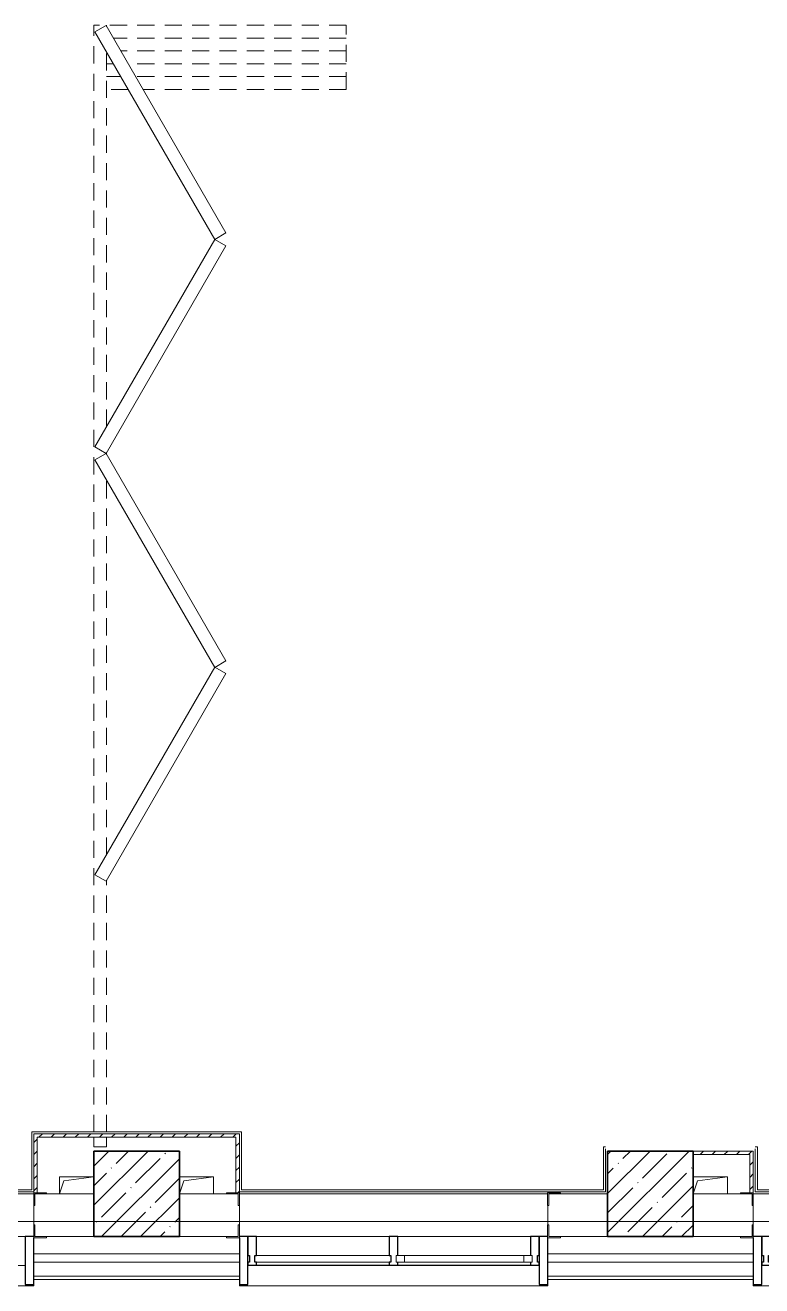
# Model space of a CAD drawing. Header units: millimetres. Extents: x 5993 to 95364, y 94667 to 143522.
# Drawn here: x 43965 to 44315, y 118567 to 119166 of the extents above; entities that cross this region are included whole.
import ezdxf

# ---------------------------------------------------------------- set-up
doc = ezdxf.new("R2010")
doc.units = ezdxf.units.MM
for name, pattern in [('200_ШТРИХ__ш1_п0_6_', [160, 100, -60]), ('50_200_ШТРИХ_1Т_ш5_п1_п1_', [1400, 1000, -200, 0, -200]), ('Штрих короткий', [300, 150, -150])]:
    doc.linetypes.add(name, pattern=pattern)
for name, color, linetype, lineweight in [('0-2', 7, 'Continuous', 9), ('S-GRID-____-OTLN-1', 7, '50_200_ШТРИХ_1Т_ш5_п1_п1_', 9), ('Импосты витража', 7, 'Continuous', 9), ('Импосты витража-1', 7, 'Continuous', 25), ('Каркас_Импост', 7, 'Continuous', 13), ('Каркас_Импост-1', 7, 'Continuous', 9), ('Несущие колонны', 7, 'Continuous', 9), ('Несущие колонны-1', 7, 'Continuous', 35), ('Обобщенные модели', 7, 'Continuous', 9), ('Общие ребра', 7, 'Continuous', 9), ('Окна', 7, 'Continuous', 9), ('Остекление-1', 7, 'Continuous', 9), ('Открывание в плане-1', 7, '200_ШТРИХ__ш1_п0_6_', 9), ('Перемычка-1', 7, 'Штрих короткий', 9), ('Стены', 7, 'Continuous', 9), ('Стены-1', 7, 'Continuous', 13)]:
    doc.layers.add(name, color=color, linetype=linetype, lineweight=lineweight)
doc.layers.add('Штриховка разреза-4', color=7, linetype='Continuous', lineweight=5, true_color=0x0080ff)

# ---------------------------------------------------------------- blocks, each defined once
blk = doc.blocks.new('BSC_Колонна _Прямоугольная - 500х500-25642906-АИ2_01_План напольных покрытий и плинтусов 1го этажа _Часть 1_')
at = {"layer": 'Несущие колонны'}
h = blk.add_hatch(dxfattribs=at)
h.set_pattern_fill('FP_11', color=256, style=0, pattern_type=2)
h.set_pattern_definition([(45, (-29300, -57250), (-114.04925, 114.04925), []), (45, (-29185.95, -57250), (-114.04925, 114.04925), [201.613, -40.323, 3.353, -36.97])])
h.paths.add_polyline_path([(-250, -250), (250, -250), (250, 250), (-250, 250), (-250, -199.6)], flags=0)
at = {"layer": 'Несущие колонны-1'}
for p, q in [((250, 250), (-250, 250)), ((-250, 250), (-250, -250)), ((250, -250), (250, 250)), ((-250, -250), (250, -250))]:
    blk.add_line(p, q, dxfattribs=at)
blk = doc.blocks.new('BSC_Колонна _Прямоугольная - 500х500-V40-АИ2_01_План напольных покрытий и плинтусов 1го этажа _Часть 1_')
at = {"layer": 'Несущие колонны'}
h = blk.add_hatch(dxfattribs=at)
h.set_pattern_fill('FP_52', color=256, style=0, pattern_type=2)
h.set_pattern_definition([(45, (-32300, -57250), (-114.04925, 114.04925), []), (45, (-32185.95, -57250), (-114.04925, 114.04925), [201.613, -40.323, 3.353, -36.97])])
h.paths.add_polyline_path([(-250, -250), (250, -250), (250, 250), (-250, 250), (-250, -199.6)], flags=0)
at = {"layer": 'Несущие колонны-1'}
for p, q in [((250, 250), (-250, 250)), ((-250, 250), (-250, -250)), ((250, -250), (250, 250)), ((-250, -250), (250, -250))]:
    blk.add_line(p, q, dxfattribs=at)
blk = doc.blocks.new('Проем_Дверь_Прямоугольный - 1800х2700h_оконные проемы-25805030-АИ2_01_План напольных покрытий и плинтусов 1го этажа _Часть 1_')
at = {"layer": 'Перемычка-1'}
for p, q in [((900, 125), (-900, 125)), ((900, -125), (-900, -125))]:
    blk.add_line(p, q, dxfattribs=at)
blk = doc.blocks.new('DOR__перегородка__Прямоугольная - Вн_ДПГ_6550х3600h-25126840-АИ2_01_План напольных покрытий и плинтусов 1го этажа _Часть 1_')
at = {"layer": 'Каркас_Импост'}
for p, q in [((1588.4, -6.7), (1550.9, -71.7)), ((1550.9, -71.7), (2763.3, -771.8)), ((2800.8, -706.9), (1588.4, -6.7)), ((4012.1, -6.7), (2799.7, -706.9)), ((2837.3, -771.8), (4049.6, -71.7)), ((4049.6, -71.7), (4012.1, -6.7)), ((4086.7, -6.7), (4049.2, -71.7)), ((4049.2, -71.7), (5261.6, -771.8)), ((5299.1, -706.9), (4086.7, -6.7)), ((6511.4, -6.7), (5299.1, -706.9)), ((5336.6, -771.8), (6548.9, -71.7)), ((6548.9, -71.7), (6511.4, -6.7)), ((2763.3, -771.8), (2800.8, -706.9)), ((2799.7, -706.9), (2837.3, -771.8)), ((5261.6, -771.8), (5299.1, -706.9)), ((5299.1, -706.9), (5336.6, -771.8))]:
    blk.add_line(p, q, dxfattribs=at)
at = {"layer": 'Открывание в плане-1'}
for p, q in [((0, 0), (55, 0)), ((87, 0), (6550, 0)), ((6550, -1474.2), (6550, 0)), ((0, -75), (0, 0)), ((0, -75), (55, -75)), ((87, -75), (1556.7, -75)), ((1706.7, -75), (3893.8, -75)), ((4043.8, -75), (4055, -75)), ((4205, -75), (6393.2, -75)), ((6175.2, -200.9), (6175.2, -75)), ((6250.2, -157.6), (6250.2, -75)), ((6325.2, -114.3), (6325.2, -75)), ((6475.2, -1474.2), (6475.2, -114.3)), ((6543.2, -75), (6550, -75)), ((6325.2, -1474.2), (6325.2, -200.9)), ((6400.2, -1474.2), (6400.2, -157.6)), ((6175.2, -1474.2), (6175.2, -287.5)), ((6250.2, -1474.2), (6250.2, -244.2)), ((6175.2, -1474.2), (6550, -1474.2))]:
    blk.add_line(p, q, dxfattribs=at)
blk = doc.blocks.new('Прямоугольный импост - Откос НВФ_50х280 мм-25995271-АИ2_01_План напольных покрытий и плинтусов 1го этажа _Часть 1_')
at = {"layer": 'Импосты витража-1'}
for p, q in [((-50, 130), (0, 130)), ((-50, -150), (-50, 130)), ((0, 130), (0, -144)), ((0, -150), (-50, -150))]:
    blk.add_line(p, q, dxfattribs=at)
blk = doc.blocks.new('PNS_Панель прямоугольная2 - Нр_Стекло - 40мм-26243474-АИ2_01_План напольных покрытий и плинтусов 1го этажа _Часть 1_')
at = {"layer": 'Каркас_Импост'}
for p, q in [((-397.5, 0), (-397.5, 40)), ((-397.5, 40), (-347.5, 40)), ((-347.5, 40), (-347.5, 0)), ((397.5, 40), (347.5, 40)), ((347.5, 40), (347.5, 0)), ((397.5, 0), (397.5, 40)), ((-347.5, 0), (-397.5, 0)), ((347.5, 0), (397.5, 0))]:
    blk.add_line(p, q, dxfattribs=at)
at = {"layer": 'Каркас_Импост-1'}
for p, q in [((-347.5, 40), (347.5, 40)), ((-347.5, 0), (347.5, 0))]:
    blk.add_line(p, q, dxfattribs=at)
blk = doc.blocks.new('Прямоугольный импост - Импост структурный с накладкой - 150мм-25647633-АИ2_01_План напольных покрытий и плинтусов 1го этажа _Часть 1_')
at = {"layer": 'Импосты витража-1'}
for p, q in [((-25, 0), (-25, 17)), ((-25, 17), (25, 17)), ((-15, 0), (-25, 0)), ((-15, -40), (-15, 0)), ((25, 17), (25, 0)), ((-25, -150), (-25, -40)), ((-25, -40), (-15, -40)), ((25, -40), (25, -150)), ((25, -150), (-25, -150))]:
    blk.add_line(p, q, dxfattribs=at)
blk = doc.blocks.new('Прямоугольный импост - Импост структурный с накладкой - 150мм-25647642-АИ2_01_План напольных покрытий и плинтусов 1го этажа _Часть 1_')
at = {"layer": 'Импосты витража'}
for p, q in [((103600, 79475), (103600, 80250)), ((103767, 79475), (103767, 80250))]:
    blk.add_line(p, q, dxfattribs=at)
blk = doc.blocks.new('Прямоугольный импост - Импост структурный с накладкой - 150мм-V165-АИ2_01_План напольных покрытий и плинтусов 1го этажа _Часть 1_')
at = {"layer": 'Импосты витража-1'}
for p, q in [((-25, 0), (-25, 17)), ((-25, 17), (25, 17)), ((25, 0), (15, 0)), ((15, 0), (15, -40)), ((25, 17), (25, 0)), ((-25, -150), (-25, -40)), ((15, -40), (25, -40)), ((25, -40), (25, -150)), ((25, -150), (-25, -150))]:
    blk.add_line(p, q, dxfattribs=at)
blk = doc.blocks.new('PNS_Панель прямоугольная1 - Нр_Стекло - 40мм-25259299-АИ2_01_План напольных покрытий и плинтусов 1го этажа _Часть 1_')
at = {"layer": 'Остекление-1'}
for p, q in [((-387.5, 40), (387.5, 40)), ((-397.5, 0), (397.5, 0)), ((387.5, 0), (-387.5, 0))]:
    blk.add_line(p, q, dxfattribs=at)
blk = doc.blocks.new('Прямоугольный импост - Импост структурный с накладкой - 150мм-25647644-АИ2_01_План напольных покрытий и плинтусов 1го этажа _Часть 1_')
at = {"layer": 'Импосты витража-1'}
for p, q in [((-25, 0), (-25, 17)), ((-25, 17), (25, 17)), ((-15, 0), (-25, 0)), ((-15, -40), (-15, 0)), ((25, 0), (15, 0)), ((15, 0), (15, -40)), ((25, 17), (25, 0)), ((-25, -150), (-25, -40)), ((-25, -40), (-15, -40)), ((15, -40), (25, -40)), ((25, -40), (25, -150)), ((25, -150), (-25, -150))]:
    blk.add_line(p, q, dxfattribs=at)
blk = doc.blocks.new('Прямоугольный импост - Откос НВФ_50х280 мм-25993834-АИ2_01_План напольных покрытий и плинтусов 1го этажа _Часть 1_')
at = {"layer": 'Импосты витража-1'}
for p, q in [((-50, 130), (0, 130)), ((-50, -150), (-50, 130)), ((0, 130), (0, -144)), ((0, -150), (-50, -150))]:
    blk.add_line(p, q, dxfattribs=at)
blk = doc.blocks.new('Прямоугольный импост - Откос НВФ_50х280 мм-25993838-АИ2_01_План напольных покрытий и плинтусов 1го этажа _Часть 1_')
at = {"layer": 'Импосты витража-1'}
for p, q in [((0, 130), (-50, 130)), ((-50, 130), (-50, -150)), ((0, -144), (0, 130)), ((-50, -150), (0, -150))]:
    blk.add_line(p, q, dxfattribs=at)
blk = doc.blocks.new('Фахверк_СКБ_Уголок - 250_2700-27497298-АИ2_01_План напольных покрытий и плинтусов 1го этажа _Часть 1_')
at = {"layer": 'Обобщенные модели'}
for p, q in [((200, 181), (125, 181)), ((125, 181), (125, 106)), ((131, 106), (131, 175)), ((131, 175), (200, 175)), ((200, 175), (200, 181)), ((125, 106), (131, 106)), ((131, -6), (125, -6)), ((125, -6), (125, -81)), ((131, -75), (131, -6)), ((125, -81), (200, -81)), ((200, -75), (131, -75)), ((200, -81), (200, -75))]:
    blk.add_line(p, q, dxfattribs=at)
blk = doc.blocks.new('AR_Отверстие прямоугольное _в плите_ - AR_Отверстие прямоугольное _в плите_-V247-АИ2_01_План напольных покрытий и плинтусов 1го этажа _Часть 1_')
at = {"layer": 'Обобщенные модели'}
for p, q in [((100, 50), (-100, 50)), ((-100, -50), (-75, 25)), ((-75, 25), (100, 50)), ((100, -50), (100, 50))]:
    blk.add_line(p, q, dxfattribs=at)
blk = doc.blocks.new('AR_Отверстие прямоугольное _в плите_ - AR_Отверстие прямоугольное _в плите_-V274-АИ2_01_План напольных покрытий и плинтусов 1го этажа _Часть 1_')
at = {"layer": 'Обобщенные модели'}
for p, q in [((100, 50), (-100, 50)), ((-100, 50), (-100, -50)), ((-100, -50), (-75, 25)), ((-75, 25), (100, 50))]:
    blk.add_line(p, q, dxfattribs=at)
blk = doc.blocks.new('Отлив_СКБ - Отлив витража_120_НВФ-31885687-АИ2_01_План напольных покрытий и плинтусов 1го этажа _Часть 1_')
at = {"layer": 'Окна'}
for p, q in [((1750, -2), (50, -2)), ((0, -120), (0, -113)), ((0, -120), (1800, -120)), ((1800, -113), (1800, -120))]:
    blk.add_line(p, q, dxfattribs=at)

msp = doc.modelspace()

# ---------------------------------------------------------------- linework, layer by layer
at = {"layer": 'S-GRID-____-OTLN-1', "color": 251, "ltscale": 0.6, "true_color": 0x636466}
msp.add_line((50293.31, 118597.07), (41443.97, 118597.07), dxfattribs=at)
at = {"layer": 'Общие ребра'}
for p, q in [((43974.83, 118589.92), (43997.21, 118589.92)), ((43997.21, 118589.92), (43974.83, 118589.92)), ((44037.91, 118589.92), (44060.29, 118589.92)), ((44060.29, 118589.92), (44037.91, 118589.92)), ((44219.01, 118589.92), (44241.4, 118589.92)), ((44241.4, 118589.92), (44219.01, 118589.92)), ((44282.09, 118589.92), (44304.48, 118589.92)), ((44304.48, 118589.92), (44282.09, 118589.92)), ((44066.4, 118581.78), (43968.72, 118581.78)), ((44066.4, 118577.71), (43968.72, 118577.71)), ((44310.58, 118581.78), (44212.91, 118581.78)), ((44310.58, 118577.71), (44212.91, 118577.71)), ((43968.72, 118571.2), (44066.4, 118571.2)), ((44066.4, 118571.2), (43968.72, 118571.2)), ((44212.91, 118571.2), (44310.58, 118571.2)), ((44310.58, 118571.2), (44212.91, 118571.2))]:
    msp.add_line(p, q, dxfattribs=at)
at = {"layer": 'Стены'}
for p, q in [((43967.74, 118639.73), (44067.37, 118639.73)), ((43967.74, 118612.22), (43967.74, 118639.73)), ((44067.37, 118639.73), (44067.37, 118612.22)), ((44239.44, 118612.22), (44239.44, 118632.57)), ((44240.42, 118632.57), (44239.44, 118632.57)), ((44240.42, 118631.59), (44240.42, 118611.24)), ((44312.54, 118632.57), (44311.56, 118632.57)), ((44311.56, 118611.24), (44311.56, 118631.59)), ((44312.54, 118632.57), (44312.54, 118612.22)), ((43579, 118612.22), (43967.74, 118612.22)), ((43968.72, 118611.24), (43579, 118611.24)), ((43822.21, 118610.27), (43968.72, 118610.27)), ((44240.42, 118611.24), (44066.4, 118611.24)), ((44066.4, 118610.27), (44212.91, 118610.27)), ((44067.37, 118612.22), (44239.44, 118612.22)), ((44310.58, 118610.27), (44457.09, 118610.27)), ((44701.28, 118611.24), (44311.56, 118611.24)), ((44312.54, 118612.22), (44700.3, 118612.22))]:
    msp.add_line(p, q, dxfattribs=at)
at = {"layer": 'Стены-1'}
for p, q in [((44066.4, 118638.75), (43968.72, 118638.75)), ((43968.72, 118638.75), (43968.72, 118610.75)), ((43970.35, 118637.13), (44064.77, 118637.13)), ((43970.35, 118610.75), (43970.35, 118637.13)), ((44064.77, 118637.13), (44064.77, 118610.75)), ((44066.4, 118610.75), (44066.4, 118638.75)), ((44310.58, 118630.61), (44282.09, 118630.61)), ((44310.58, 118610.75), (44310.58, 118630.61)), ((44282.09, 118628.99), (44308.95, 118628.99)), ((44308.95, 118628.99), (44308.95, 118610.75)), ((43997.21, 118610.27), (43974.83, 118610.27)), ((44060.29, 118610.27), (44037.91, 118610.27)), ((44241.4, 118610.27), (44219.01, 118610.27)), ((44304.48, 118610.27), (44282.09, 118610.27)), ((43968.72, 118604.65), (43968.72, 118595.53)), ((44066.4, 118595.53), (44066.4, 118604.65)), ((44212.91, 118604.65), (44212.91, 118595.53)), ((44310.58, 118595.53), (44310.58, 118604.65)), ((43968.72, 118589.43), (43968.72, 118571.2)), ((44066.4, 118571.2), (44066.4, 118589.43)), ((44212.91, 118589.43), (44212.91, 118571.2)), ((44310.58, 118571.2), (44310.58, 118589.43)), ((43968.72, 118571.2), (43968.72, 118569.57)), ((44066.4, 118569.57), (44066.4, 118571.2)), ((44212.91, 118571.2), (44212.91, 118569.57)), ((44310.58, 118569.57), (44310.58, 118571.2)), ((43968.72, 118569.57), (44066.4, 118569.57)), ((44212.91, 118569.57), (44310.58, 118569.57))]:
    msp.add_line(p, q, dxfattribs=at)
at = {"layer": 'Штриховка разреза-4'}
for p, q in [((43968.72, 118634.68), (43970.35, 118636.31)), ((43971.17, 118637.13), (43972.79, 118638.75)), ((43976.92, 118637.13), (43978.55, 118638.75)), ((43982.68, 118637.13), (43984.31, 118638.75)), ((43988.43, 118637.13), (43990.06, 118638.75)), ((43994.19, 118637.13), (43995.82, 118638.75)), ((43999.94, 118637.13), (44001.57, 118638.75)), ((44005.7, 118637.13), (44007.33, 118638.75)), ((44011.46, 118637.13), (44013.08, 118638.75)), ((44017.21, 118637.13), (44018.84, 118638.75)), ((44022.97, 118637.13), (44024.59, 118638.75)), ((44028.72, 118637.13), (44030.35, 118638.75)), ((44034.48, 118637.13), (44036.11, 118638.75)), ((44040.23, 118637.13), (44041.86, 118638.75)), ((44045.99, 118637.13), (44047.62, 118638.75)), ((44051.74, 118637.13), (44053.37, 118638.75)), ((44057.5, 118637.13), (44059.13, 118638.75)), ((44063.26, 118637.13), (44064.88, 118638.75)), ((43968.72, 118628.92), (43970.35, 118630.55)), ((44064.77, 118632.88), (44066.4, 118634.51)), ((44285.34, 118628.99), (44286.96, 118630.61)), ((44291.09, 118628.99), (44292.72, 118630.61)), ((44296.85, 118628.99), (44298.48, 118630.61)), ((44302.6, 118628.99), (44304.23, 118630.61)), ((44308.36, 118628.99), (44309.99, 118630.61)), ((43968.72, 118623.17), (43970.35, 118624.8)), ((44064.77, 118627.13), (44066.4, 118628.76)), ((44308.95, 118623.83), (44310.58, 118625.45)), ((43968.72, 118617.41), (43970.35, 118619.04)), ((44064.77, 118621.37), (44066.4, 118623)), ((44308.95, 118618.07), (44310.58, 118619.7)), ((43968.72, 118611.66), (43970.35, 118613.29)), ((44064.77, 118615.62), (44066.4, 118617.24)), ((44308.95, 118612.32), (44310.58, 118613.94)), ((44065.66, 118610.75), (44066.4, 118611.49))]:
    msp.add_line(p, q, dxfattribs=at)

# ---------------------------------------------------------------- block references
at = {"layer": '0-2', "xscale": 0.08139549610658335, "yscale": 0.08139549610658335, "zscale": 0.08139549610658335}
for name, p, rotation in [('DOR__перегородка__Прямоугольная - Вн_ДПГ_6550х3600h-25126840-АИ2_01_План напольных покрытий и плинтусов 1го этажа _Часть 1_', (43997.21, 118632.65), 89.99999999999933), ('Фахверк_СКБ_Уголок - 250_2700-27497298-АИ2_01_План напольных покрытий и плинтусов 1го этажа _Часть 1_', (44076.57, 118604.16), 180), ('Фахверк_СКБ_Уголок - 250_2700-27497298-АИ2_01_План напольных покрытий и плинтусов 1го этажа _Часть 1_', (44320.76, 118604.16), 180), ('Прямоугольный импост - Откос НВФ_50х280 мм-25993838-АИ2_01_План напольных покрытий и плинтусов 1го этажа _Часть 1_', (44066.4, 118577.71), 180), ('Прямоугольный импост - Импост структурный с накладкой - 150мм-25647642-АИ2_01_План напольных покрытий и плинтусов 1го этажа _Часть 1_', (37605.63, 127022.49), 270), ('Прямоугольный импост - Импост структурный с накладкой - 150мм-25647642-АИ2_01_План напольных покрытий и плинтусов 1го этажа _Часть 1_', (37672.78, 127022.49), 270), ('Прямоугольный импост - Откос НВФ_50х280 мм-25993838-АИ2_01_План напольных покрытий и плинтусов 1го этажа _Часть 1_', (44310.58, 118577.71), 180)]:
    msp.add_blockref(name, p, dxfattribs=dict(at, rotation=rotation))
for name, p in [('BSC_Колонна _Прямоугольная - 500х500-25642906-АИ2_01_План напольных покрытий и плинтусов 1го этажа _Часть 1_', (44017.56, 118610.27)), ('BSC_Колонна _Прямоугольная - 500х500-V40-АИ2_01_План напольных покрытий и плинтусов 1го этажа _Часть 1_', (44261.74, 118610.27)), ('AR_Отверстие прямоугольное _в плите_ - AR_Отверстие прямоугольное _в плите_-V274-АИ2_01_План напольных покрытий и плинтусов 1го этажа _Часть 1_', (43989.07, 118614.34)), ('AR_Отверстие прямоугольное _в плите_ - AR_Отверстие прямоугольное _в плите_-V247-АИ2_01_План напольных покрытий и плинтусов 1го этажа _Часть 1_', (44046.05, 118614.34)), ('AR_Отверстие прямоугольное _в плите_ - AR_Отверстие прямоугольное _в плите_-V247-АИ2_01_План напольных покрытий и плинтусов 1го этажа _Часть 1_', (44290.23, 118614.34)), ('Проем_Дверь_Прямоугольный - 1800х2700h_оконные проемы-25805030-АИ2_01_План напольных покрытий и плинтусов 1го этажа _Часть 1_', (43895.47, 118600.09)), ('Фахверк_СКБ_Уголок - 250_2700-27497298-АИ2_01_План напольных покрытий и плинтусов 1го этажа _Часть 1_', (43958.55, 118596.02)), ('Проем_Дверь_Прямоугольный - 1800х2700h_оконные проемы-25805030-АИ2_01_План напольных покрытий и плинтусов 1го этажа _Часть 1_', (44139.65, 118600.09)), ('Фахверк_СКБ_Уголок - 250_2700-27497298-АИ2_01_План напольных покрытий и плинтусов 1го этажа _Часть 1_', (44202.73, 118596.02)), ('Проем_Дверь_Прямоугольный - 1800х2700h_оконные проемы-25805030-АИ2_01_План напольных покрытий и плинтусов 1го этажа _Часть 1_', (44383.84, 118600.09)), ('PNS_Панель прямоугольная1 - Нр_Стекло - 40мм-25259299-АИ2_01_План напольных покрытий и плинтусов 1го этажа _Часть 1_', (44106.08, 118577.71)), ('PNS_Панель прямоугольная2 - Нр_Стекло - 40мм-26243474-АИ2_01_План напольных покрытий и плинтусов 1го этажа _Часть 1_', (44173.23, 118577.71)), ('Отлив_СКБ - Отлив витража_120_НВФ-31885687-АИ2_01_План напольных покрытий и плинтусов 1го этажа _Часть 1_', (43822.21, 118576.32)), ('Отлив_СКБ - Отлив витража_120_НВФ-31885687-АИ2_01_План напольных покрытий и плинтусов 1го этажа _Часть 1_', (44066.4, 118576.32)), ('Отлив_СКБ - Отлив витража_120_НВФ-31885687-АИ2_01_План напольных покрытий и плинтусов 1го этажа _Часть 1_', (44310.58, 118576.32))]:
    msp.add_blockref(name, p, dxfattribs=at)
at = {"layer": '0-2', "extrusion": (0, 0, -1), "xscale": 0.08139549610658335, "yscale": 0.08139549610658335, "zscale": 0.08139549610658335, "rotation": 180}
for name, p in [('Прямоугольный импост - Откос НВФ_50х280 мм-25995271-АИ2_01_План напольных покрытий и плинтусов 1го этажа _Часть 1_', (-43968.72, 118577.71)), ('Прямоугольный импост - Импост структурный с накладкой - 150мм-25647644-АИ2_01_План напольных покрытий и плинтусов 1го этажа _Часть 1_', (-44072.5, 118577.71)), ('Прямоугольный импост - Импост структурный с накладкой - 150мм-25647633-АИ2_01_План напольных покрытий и плинтусов 1го этажа _Часть 1_', (-44139.65, 118577.71)), ('Прямоугольный импост - Импост структурный с накладкой - 150мм-V165-АИ2_01_План напольных покрытий и плинтусов 1го этажа _Часть 1_', (-44206.8, 118577.71)), ('Прямоугольный импост - Откос НВФ_50х280 мм-25993834-АИ2_01_План напольных покрытий и плинтусов 1го этажа _Часть 1_', (-44212.91, 118577.71)), ('Прямоугольный импост - Импост структурный с накладкой - 150мм-25647644-АИ2_01_План напольных покрытий и плинтусов 1го этажа _Часть 1_', (-44316.69, 118577.71))]:
    msp.add_blockref(name, p, dxfattribs=at)

doc.saveas('drawing.dxf')
